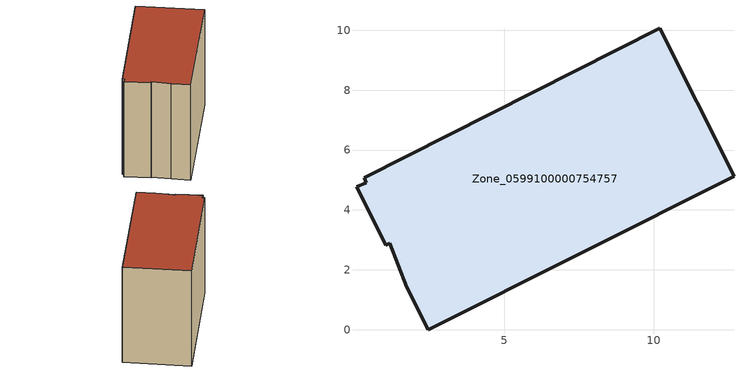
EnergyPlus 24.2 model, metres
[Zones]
Zone_0599100000754757
 floor ground (C_G): 1.05,2.82 0.07,4.77 0.39,4.9 0.32,5.07 10.21,10.06 12.68,5.13 2.46,0 1.76,1.41 1.18,2.88 z0
 wall outside (C_F): 2.46,0 12.68,5.13 10.21,10.06 0.32,5.07 0.39,4.9 0.07,4.77 1.05,2.82 1.18,2.88 1.76,1.41 2.46,0 z0:8.89
 roof outside (C_R): 0.07,4.77 1.05,2.82 1.18,2.88 1.76,1.41 2.46,0 12.68,5.13 10.21,10.06 0.32,5.07 0.39,4.9 z8.89
[BUILDING]
Pand.0599100000754757: North Axis=0; Terrain=City; Loads Convergence Tolerance Value=0.04; Temperature Convergence Tolerance Value=0.4; Solar Distribution=FullExterior; Maximum Number of Warmup Days=25; Minimum Number of Warmup Days=1
[Site:Location]
Rotterdam.The.Hague.AP_ZH_NLD Design_Conditions: Latitude=51.96; Longitude=4.45; Time Zone=1; Elevation=-4.5
[SITE:GROUNDTEMPERATURE:BUILDINGSURFACE]
18, 18, 18, 18, 18, 18, 18, 18, 18, 18, 18, 18
[MATERIAL] Thermal Absorptance=0.9; Solar Absorptance=0.7; Visible Absorptance=0.7
Name | Roughness | Thickness | Conductivity | Density | Specific Heat
G.TC.2006-2014 | MediumSmooth | 0.15 | 0.06 | 540 | 1210
F.TC.2006-2014 | Rough | 0.3 | 0.12 | 1920 | 840
R.TC.2006-2014 | MediumRough | 0.2 | 0.08 | 1500 | 1000
[CONSTRUCTION]
C_G: G.TC.2006-2014
C_F: F.TC.2006-2014
C_R: R.TC.2006-2014
[ZONE]
Zone_0599100000754757: Type=1; Multiplier=1; Ceiling Height=Autocalculate; Volume=Autocalculate; Floor Area=autocalculate; Part of Total Floor Area=Yes
[ZONEINFILTRATION:DESIGNFLOWRATE]
Infil_Zone_0599100000754757: Zone or ZoneList or Space or SpaceList=Zone_0599100000754757; Schedule=AlwaysOn; Design Flow Rate Calculation Method=Flow/Area; Flow Rate per Floor Area=0.0015; Constant Term Coefficient=1; Temperature Term Coefficient=0; Velocity Term Coefficient=0; Velocity Squared Term Coefficient=0
[HVACTEMPLATE:ZONE:IDEALLOADSAIRSYSTEM]
Zone_0599100000754757: Maximum Heating Supply Air Temperature=50; Minimum Cooling Supply Air Temperature=13; Maximum Heating Supply Air Humidity Ratio=0.0156; Minimum Cooling Supply Air Humidity Ratio=0.0077; Heating Limit=NoLimit; Cooling Limit=NoLimit; Dehumidification Control Type=ConstantSensibleHeatRatio; Cooling Sensible Heat Ratio=0.7; Dehumidification Setpoint=60; Humidification Control Type=None; Humidification Setpoint=30; Outdoor Air Method=None; Outdoor Air Flow Rate per Person=0.00944; Outdoor Air Flow Rate per Zone Floor Area=0; Outdoor Air Flow Rate per Zone=0; Demand Controlled Ventilation Type=None; Outdoor Air Economizer Type=NoEconomizer; Heat Recovery Type=None; Sensible Heat Recovery Effectiveness=0.7; Latent Heat Recovery Effectiveness=0.65
[ZONECONTROL:THERMOSTAT]
ThermostatControl_Zone_0599100000754757: Zone or ZoneList=Zone_0599100000754757; Control Type Schedule=DualSetpointControlType; Control 1=Thermostat_Zone_0599100000754757; Temperature Difference Between Cutout And Setpoint=0
[THERMOSTATSETPOINT:DUALSETPOINT]
Thermostat_Zone_0599100000754757: Heating Setpoint Temperature Schedule=HeatingSetpoint_Zone_0599100000754757; Cooling Setpoint Temperature Schedule=CoolingSetpoint_Zone_0599100000754757
[SCHEDULE:COMPACT]
HeatingSetpoint_Zone_0599100000754757: Through: 12/31, For: AllDays, Until: 24:00, 21
CoolingSetpoint_Zone_0599100000754757: Through: 12/31, For: AllDays, Until: 24:00, 24
DualSetpointControlType: Through: 12/31, For: AllDays, Until: 24:00, 4
AlwaysOn: Through: 12/31, For: AllDays, Until: 24:00, 1
